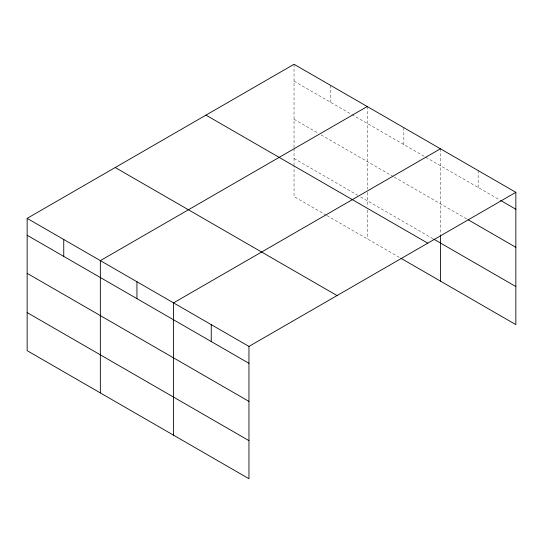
<?xml version="1.0" encoding="UTF-8"?>
<svg xmlns="http://www.w3.org/2000/svg" width="543" height="543" viewBox="0 0 543 543"><rect width="100%" height="100%" fill="white"/><g stroke="black" fill="none" stroke-linecap="round" stroke-linejoin="round"><path stroke-width="0.41" stroke-dasharray="2.71 2.04" d="M294.041 147.642L294.041 64.271M294.041 81.178L351.138 114.139M351.871 114.559L425.067 156.818M425.793 157.246L499.899 200.028M294.041 119.256L318.198 133.205M321.123 134.895L393.594 176.733M394.32 177.154L467.265 219.27M294.041 158.495L357.722 195.263M360.654 196.953L433.117 238.791M326.248 215.171L294.041 196.58L294.041 166.11M326.981 215.598L400.177 257.857M478.145 170.563L478.145 187.464M440.434 148.789L440.434 234.664M403.836 127.659L403.836 144.567M367.238 106.53L367.238 189.066M367.238 192.405L367.238 206.679M367.238 210.066L367.238 238.839M330.639 85.4L330.639 102.308M294.041 148.477L294.041 165.269"/><path stroke-width="0.81" d="M27.15 218.361L248.959 346.42L248.959 478.729L27.15 350.669L27.15 218.361L294.041 64.271L515.85 192.331L515.85 324.639L400.91 258.278M367.238 106.53L100.346 260.62L100.346 392.928M440.434 148.789L173.543 302.879L173.543 435.187M248.959 346.42L515.85 192.331M500.619 200.442L515.85 209.238M467.991 219.684L515.85 247.316M433.85 239.212L515.85 286.555M205.967 115.123L427.775 243.183M115.225 167.516L337.033 295.568M27.15 235.268L248.959 363.321M27.15 273.346L248.959 401.406M27.15 312.585L248.959 440.644M440.434 235.499L440.434 281.098M211.247 324.653L211.247 341.554M136.945 281.749L136.945 298.657M63.748 239.49L63.748 256.398"/></g></svg>
